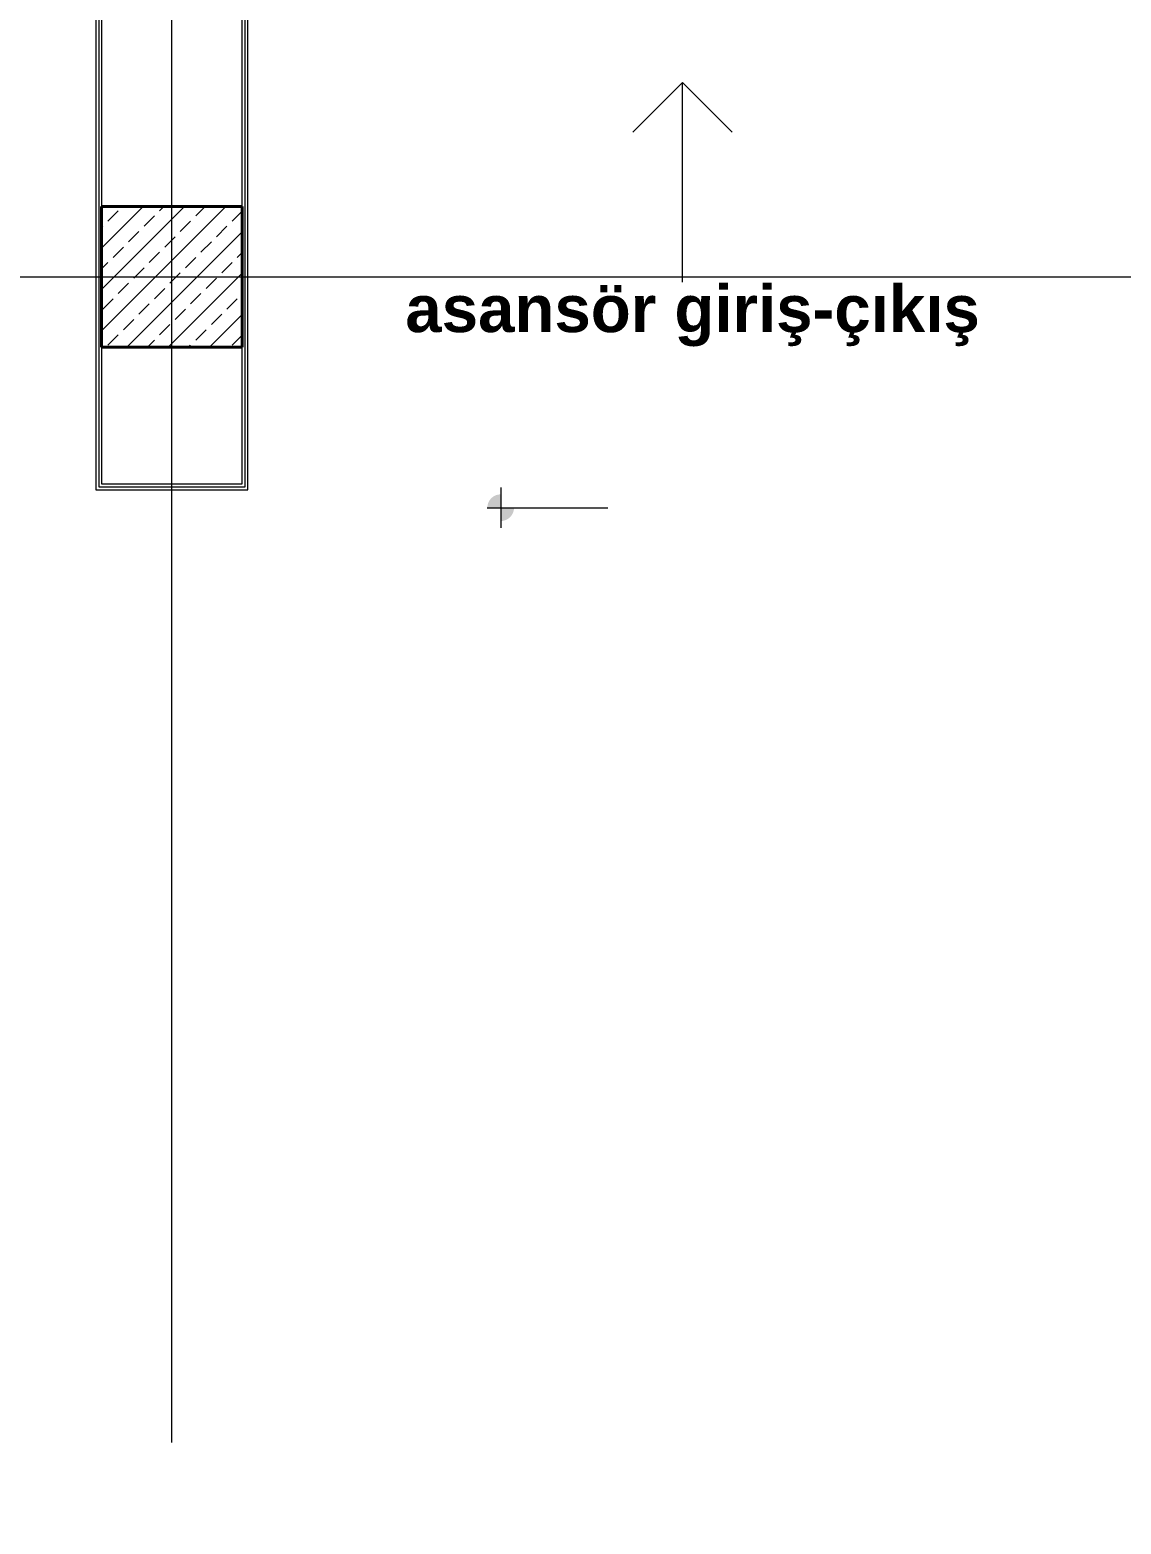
# Model space of a CAD drawing. Header units: centimetres. Extents: x 405464 to 563355, y 50011 to 66875.
# Drawn here: x 517158 to 517624, y 54236 to 54875 of the extents above; entities that cross this region are included whole.
import ezdxf
from ezdxf.enums import TextEntityAlignment as Align

# ---------------------------------------------------------------- set-up
doc = ezdxf.new("R2010")
doc.units = ezdxf.units.CM
doc.linetypes.add('DASHDOT', pattern=[25.4, 12.7, -6.35, 0, -6.35])
doc.layers.get('0').update_dxf_attribs({"lineweight": 9})
for name, color, linetype, lineweight in [('0-KRCN-MİMARİ-220526', 8, 'Continuous', 9), ('A_Aks', 30, 'DASHDOT', 9), ('A_Betonarme', 6, 'Continuous', 40), ('A_Betonarme_Tarama', 254, 'Continuous', 9), ('A_Pencere Doğrama-Ex', 140, 'Continuous', 15), ('M00_Mahal_No$0$MH_Alan', 51, 'Continuous', 9), ('YZ_Notlar', 20, 'Continuous', 9)]:
    doc.layers.add(name, color=color, linetype=linetype, lineweight=lineweight)
doc.layers.add('DV_alçıpanel_duvar_yeni', color=1, linetype='Continuous', lineweight=20, true_color=0xff0000)
doc.styles.add('Kalin02', font='arialbd.ttf')
doc.styles.add('M00_Mahal_No$0$Kalin01', font='swissk.ttf')
doc.styles.add('M00_Mahal_No$0$Normal', font='swiss.ttf')
doc.styles.add('MAHAL', font='swissc.ttf')

# ---------------------------------------------------------------- blocks, each defined once
blk = doc.blocks.new('1_etap')
h = blk.add_hatch(color=8)
h.paths.add_polyline_path([(470.42, 2357.08, 0.414214), (464.71, 2351.37), (470.42, 2351.37)])
h.paths.add_polyline_path([(476.13, 2351.37), (470.42, 2351.37), (470.42, 2345.66, 0.414214)])
at = {"color": 8}
for points in [[(470.42, 2359.94), (470.42, 2342.8)], [(464.71, 2351.37), (516.13, 2351.37)]]:
    blk.add_lwpolyline(points, dxfattribs=at)
at = {"layer": 'A_Aks', "color": 8, "ltscale": 100}
for p, q in [((330, -588.11), (330, 5066.95)), ((0, 2450), (1911.91, 2450)), ((0, 2450), (1911.91, 2450))]:
    blk.add_line(p, q, dxfattribs=at)
at = {"layer": 'A_Betonarme', "color": 8}
for p, q in [((360, 2480), (300, 2480)), ((300, 2480), (300, 2420)), ((360, 2420), (360, 2480)), ((300, 2420), (360, 2420))]:
    blk.add_line(p, q, dxfattribs=at)
at = {"layer": 'A_Betonarme_Tarama', "color": 8, "linetype": 'Continuous'}
for p, q in [((300, 2479.96), (300.04, 2480)), ((300, 2462.28), (317.72, 2480)), ((300, 2444.61), (335.39, 2480)), ((300, 2426.93), (353.07, 2480)), ((302.66, 2473.78), (307.08, 2478.2)), ((324.75, 2478.2), (326.56, 2480)), ((340.22, 2475.99), (344.23, 2480)), ((355.69, 2473.78), (360, 2478.09)), ((300, 2471.12), (300.45, 2471.57)), ((318.12, 2471.57), (322.54, 2475.99)), ((333.59, 2469.36), (338.01, 2473.78)), ((349.06, 2467.15), (353.48, 2471.57)), ((310.75, 2420), (360, 2469.25)), ((311.5, 2464.94), (315.92, 2469.36)), ((326.96, 2462.73), (331.38, 2467.15)), ((342.43, 2460.52), (346.85, 2464.94)), ((304.87, 2458.31), (309.29, 2462.73)), ((320.33, 2456.1), (324.75, 2460.52)), ((335.8, 2453.89), (340.22, 2458.31)), ((357.9, 2458.31), (360, 2460.41)), ((300, 2453.44), (302.66, 2456.1)), ((313.71, 2449.47), (318.12, 2453.89)), ((328.43, 2420), (360, 2451.57)), ((329.17, 2447.26), (333.59, 2451.68)), ((351.27, 2451.68), (355.69, 2456.1)), ((307.08, 2442.84), (311.5, 2447.26)), ((322.54, 2440.63), (326.96, 2445.05)), ((344.64, 2445.05), (349.06, 2449.47)), ((300.45, 2436.21), (304.87, 2440.63)), ((338.01, 2438.42), (342.43, 2442.84)), ((353.48, 2436.21), (357.9, 2440.63)), ((315.92, 2434), (320.33, 2438.42)), ((331.38, 2431.8), (335.8, 2436.21)), ((346.1, 2420), (360, 2433.9)), ((346.85, 2429.59), (351.27, 2434)), ((309.29, 2427.38), (313.71, 2431.8)), ((324.75, 2425.17), (329.17, 2429.59)), ((340.22, 2422.96), (344.64, 2427.38)), ((302.66, 2420.75), (307.08, 2425.17)), ((319.59, 2420), (322.54, 2422.96)), ((337.27, 2420), (338.01, 2420.75)), ((355.69, 2420.75), (360, 2425.06))]:
    blk.add_line(p, q, dxfattribs=at)
at = {"layer": 'DV_alçıpanel_duvar_yeni', "color": 8}
for p, q in [((297.5, 3267.5), (297.5, 2359)), ((298.75, 3267.5), (298.75, 2360.25)), ((300, 3267.5), (300, 2361.5)), ((360, 2361.5), (360, 2582.5)), ((361.25, 2360.25), (361.25, 2582.5)), ((362.5, 2359), (362.5, 2582.5)), ((297.5, 2359), (362.5, 2359)), ((298.75, 2360.25), (361.25, 2360.25)), ((300, 2361.5), (360, 2361.5))]:
    blk.add_line(p, q, dxfattribs=at)
at = {"layer": 'YZ_Notlar', "color": 8}
for p, q in [((548, 2533.05), (526.79, 2511.84)), ((548, 2447.68), (548, 2533.05)), ((548, 2533.05), (569.21, 2511.84))]:
    blk.add_line(p, q, dxfattribs=at)
at = {"color": 8, "linetype": 'ByBlock', "lineweight": -2}
for tag, height, style, p in [('MAHALNO', 15.68, 'M00_Mahal_No$0$Kalin01', (-1403.52, 5183, -22.72)), ('MAHALADI', 25.09, 'M00_Mahal_No$0$Normal', (-1403.52, 5151.64, -22.72)), ('MAHALNO', 9.8, 'M00_Mahal_No$0$Kalin01', (-1049.84, 5038.22)), ('MAHALADI', 15.68, 'M00_Mahal_No$0$Normal', (-1049.84, 5018.62)), ('MAHALNO', 19.6, 'M00_Mahal_No$0$Kalin01', (585.19, 4515.87)), ('MAHALADI', 31.36, 'M00_Mahal_No$0$Normal', (585.19, 4476.67)), ('MAHALNO', 19.6, 'M00_Mahal_No$0$Kalin01', (543.65, 3917.94)), ('MAHALADI', 31.36, 'M00_Mahal_No$0$Normal', (543.65, 3878.74)), ('MAHALNO', 19.6, 'M00_Mahal_No$0$Kalin01', (175.42, 3438.17)), ('MAHALADI', 31.36, 'M00_Mahal_No$0$Normal', (175.42, 3398.97)), ('MAHALNO', 15.68, 'M00_Mahal_No$0$Kalin01', (662.5, 3278.68)), ('MAHALADI', 25.09, 'M00_Mahal_No$0$Normal', (662.5, 3247.32)), ('MAHALNO', 9.8, 'M00_Mahal_No$0$Kalin01', (928.42, 2524.93)), ('MAHALADI', 15.68, 'M00_Mahal_No$0$Normal', (928.42, 2505.33)), ('MAHALNO', 19.6, 'M00_Mahal_No$0$Kalin01', (683.01, 1295.87)), ('MAHALADI', 31.36, 'M00_Mahal_No$0$Normal', (683.01, 1256.67))]:
    blk.add_attdef(tag, text='', height=height, dxfattribs=dict(at, style=style)).set_placement(p, align=Align.MIDDLE_CENTER)
at = {"layer": 'A_Pencere Doğrama-Ex', "color": 8, "style": 'MAHAL'}
for p in [(163.41, 4608.46), (585.7, 4362.45), (584.07, 3781.1), (404.74, 3207.04), (477.62, 2356.77), (647.13, 1093.28), (160.83, 91.11)]:
    blk.add_attdef('KOT', p, '', height=10, dxfattribs=at)
at = {"layer": 'M00_Mahal_No$0$MH_Alan', "color": 8, "style": 'M00_Mahal_No$0$Normal'}
for height, p in [(25.09, (-1403.52, 5114.01, -22.72)), (15.68, (-1049.84, 4995.1)), (31.36, (585.19, 4429.63)), (31.36, (543.65, 3831.7)), (31.36, (175.42, 3351.93)), (25.09, (662.5, 3209.69)), (15.68, (928.42, 2481.81)), (31.36, (683.01, 1209.63))]:
    blk.add_attdef('ALAN', text='', height=height, dxfattribs=at).set_placement(p, align=Align.MIDDLE_CENTER)
at = {"layer": 'YZ_Notlar', "color": 8, "style": 'Kalin02'}
blk.add_text('asansör giriş-çıkış', height=20, dxfattribs=at).set_placement((552.36, 2436.38), align=Align.MIDDLE_CENTER)
blk = doc.blocks.new('A$C9e52caec')
at = {"color": 8}
blk.add_blockref('1_etap', (12530, 57), dxfattribs=at)

msp = doc.modelspace()

# ---------------------------------------------------------------- block references
at = {"layer": '0-KRCN-MİMARİ-220526', "rotation": 359.999999999997}
msp.add_blockref('A$C9e52caec', (504358.27, 52262.37, 74), dxfattribs=at)

doc.saveas('drawing.dxf')
